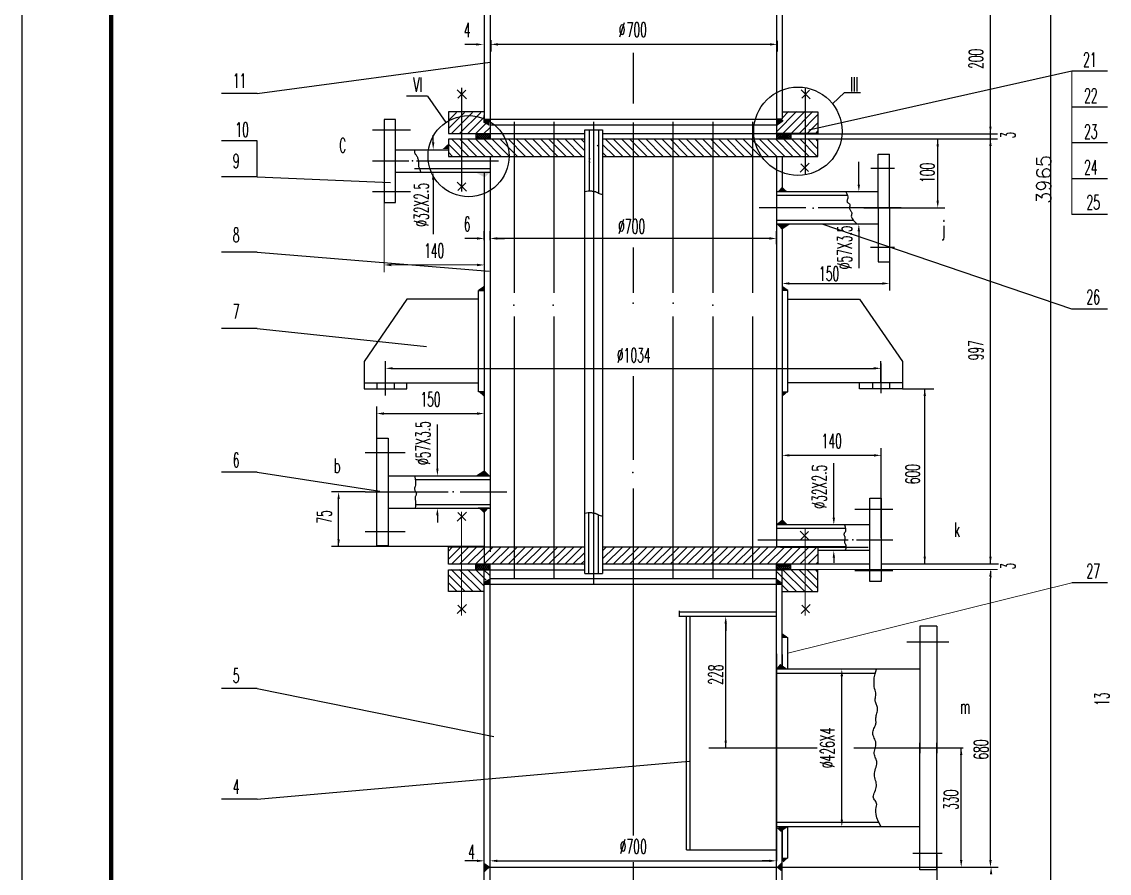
# Model space of a CAD drawing. Header units: millimetres. Extents: x 883 to 5635, y 546 to 4751.
# Drawn here: x 883 to 2401, y 2085 to 3273 of the extents above; entities that cross this region are included whole.
import ezdxf
from ezdxf.enums import TextEntityAlignment as Align

# ---------------------------------------------------------------- set-up
doc = ezdxf.new("R2010")
doc.units = ezdxf.units.MM
for name, color, linetype in [('1轮廓实线层', 1, 'Continuous'), ('2', 1, 'Continuous'), ('6', 2, 'Continuous'), ('CDR_DIM', 7, 'Continuous')]:
    doc.layers.add(name, color=color, linetype=linetype)
doc.styles.get("Standard").update_dxf_attribs({"font": 'txt', "bigfont": 'gbcbig.shx'})

msp = doc.modelspace()

# ---------------------------------------------------------------- linework, layer by layer
for p, q in [((2320, 1770.4), (2320, 4336.4)), ((1537.5, 3247.9), (1537.5, 3231.9)), ((1927.5, 3241.9), (1547.5, 3241.9)), ((1937.5, 3246.7), (1937.5, 3231.9)), ((1211.5, 3173.3), (1537, 3216.9)), ((2399.1, 3204.4), (2349.1, 3204.4)), ((2031.9, 3174.5), (2054, 3174.5)), ((1211.5, 3173.3), (1161.5, 3173.3)), ((1449.2, 3169.8), (1420, 3169.8)), ((2399.1, 3154.4), (2349.1, 3154.4)), ((1516.5, 3117.4), (1536.2, 3117.4)), ((1536.2, 3117.4), (1536.2, 3110.2)), ((1211.5, 3107.2), (1161.5, 3107.2)), ((1536.2, 3110.2), (1516.9, 3110.2)), ((2399.1, 3104.4), (2349.1, 3104.4)), ((1211.5, 3057.2), (1161.5, 3057.2)), ((1211.5, 3057.2), (1397.7, 3049.1)), ((2399.1, 3054.4), (2349.1, 3054.4)), ((1668.9, 3036.5), (1671.5, 3037.1)), ((1671.5, 3037.1), (1673.7, 3037.5)), ((1673.7, 3037.5), (1675.5, 3037.6)), ((1675.5, 3037.6), (1677, 3037.6)), ((1677, 3037.6), (1678.2, 3037.4)), ((1678.2, 3037.4), (1679.2, 3037.2)), ((1679.2, 3037.2), (1679.9, 3036.9)), ((1679.9, 3036.9), (1680.6, 3036.7)), ((1680.6, 3036.7), (1681.2, 3036.5)), ((1681.2, 3036.5), (1681.7, 3036.5)), ((1681.7, 3036.5), (1682.1, 3036.4)), ((1682.1, 3036.4), (1682.5, 3036.4)), ((1682.5, 3036.4), (1683, 3036.4)), ((1683, 3036.4), (1683.4, 3036.4)), ((1683.4, 3036.4), (1683.9, 3036.3)), ((1683.9, 3036.3), (1684.5, 3036.1)), ((1684.5, 3036.1), (1685.1, 3035.8)), ((1685.1, 3035.8), (1685.9, 3035.4)), ((1685.9, 3035.4), (1686.8, 3034.9)), ((1686.8, 3034.9), (1687.8, 3034.4)), ((1687.8, 3034.4), (1689, 3033.9)), ((1689, 3033.9), (1690.4, 3033.3)), ((1690.4, 3033.3), (1692.1, 3032.7)), ((1692.1, 3032.7), (1693.9, 3032.2)), ((2033.6, 3036.1), (2035.1, 3033.3)), ((2035.2, 3023.9), (2035, 3023.1)), ((2035, 3023.1), (2035.2, 3022.4)), ((2035.1, 3033.3), (2036, 3030.9)), ((2035.6, 3024.8), (2035.2, 3023.9)), ((2036, 3025.9), (2035.6, 3024.8)), ((2036, 3030.9), (2036.3, 3029)), ((2036.2, 3027.3), (2036, 3025.9)), ((2036.3, 3029), (2036.2, 3027.3)), ((2035.2, 3022.4), (2035.5, 3021.8)), ((2035.5, 3021.8), (2036, 3021.2)), ((2036, 3021.2), (2036.7, 3020.7)), ((2036.7, 3020.7), (2037.4, 3020.1)), ((2037.4, 3020.1), (2038, 3019.6)), ((2038, 3019.6), (2038.6, 3019.1)), ((2038.6, 3019.1), (2039, 3018.5)), ((2038.8, 3014.9), (2038.7, 3014.1)), ((2038.7, 3014.1), (2038.7, 3013.3)), ((2038.7, 3013.3), (2038.8, 3012.5)), ((2039, 3015.7), (2038.8, 3014.9)), ((2038.8, 3012.5), (2039, 3011.7)), ((2039, 3018.5), (2039.2, 3017.9)), ((2039.2, 3016.4), (2039, 3015.7)), ((2039, 3011.7), (2039.5, 3010.9)), ((2039.2, 3017.9), (2039.3, 3017.2)), ((2039.3, 3017.2), (2039.2, 3016.4)), ((2039.5, 3010.9), (2040, 3010.1)), ((2040, 3010.1), (2040.5, 3009.3)), ((2040.5, 3009.3), (2041, 3008.4)), ((2041, 3008.4), (2041.4, 3007.6)), ((2041.4, 3007.6), (2041.7, 3006.6)), ((2041.3, 3003.4), (2041.2, 3002.1)), ((2041.2, 3002.1), (2041.5, 3000.5)), ((2041.6, 3004.6), (2041.3, 3003.4)), ((2041.5, 3000.5), (2042.2, 2998.7)), ((2041.7, 3005.7), (2041.6, 3004.6)), ((2041.7, 3006.6), (2041.7, 3005.7)), ((2042.2, 2998.7), (2043.7, 2996.6)), ((2043.7, 2996.6), (2046, 2994)), ((2046, 2994), (2049.5, 2991.1)), ((2399.1, 3004.4), (2349.1, 3004.4)), ((1536.6, 2968.8), (1536.6, 2981)), ((1936.6, 2963.1), (1936.6, 2981)), ((1926.6, 2971), (1546.6, 2971)), ((1211.5, 2951.7), (1161.5, 2951.7)), ((1211.5, 2951.7), (1535.5, 2925.3)), ((2399.1, 2872.5), (2349.1, 2872.5)), ((1211.5, 2845.3), (1161.5, 2845.3)), ((1211.5, 2845.3), (1447.8, 2820.2)), ((2112.6, 2761.3), (2156.3, 2761.3)), ((1211.5, 2645), (1161.5, 2645)), ((1211.5, 2645), (1382.8, 2618.2)), ((1431.1, 2639.7), (1432.1, 2635.3)), ((1432.1, 2635.3), (1432.6, 2631.7)), ((1432.7, 2628.9), (1432.5, 2626.7)), ((1432.6, 2631.7), (1432.7, 2628.9)), ((1431.3, 2622.7), (1431.1, 2621.8)), ((1431.1, 2621.8), (1431.1, 2620.9)), ((1431.1, 2620.9), (1431.4, 2620.1)), ((1431.7, 2623.7), (1431.3, 2622.7)), ((1431.4, 2620.1), (1431.7, 2619.2)), ((1432.2, 2625), (1431.7, 2623.7)), ((1431.7, 2619.2), (1432.2, 2618.4)), ((1432.5, 2626.7), (1432.2, 2625)), ((1432.2, 2618.4), (1432.7, 2617.6)), ((1432.7, 2617.6), (1433.1, 2616.8)), ((1433.2, 2612.8), (1432.8, 2612)), ((1433.1, 2616.8), (1433.5, 2616)), ((1433.5, 2613.6), (1433.2, 2612.8)), ((1433.5, 2616), (1433.7, 2615.2)), ((1433.6, 2614.4), (1433.5, 2613.6)), ((1433.7, 2615.2), (1433.6, 2614.4)), ((1431.9, 2609.4), (1431.8, 2608.5)), ((1431.8, 2608.5), (1431.9, 2607.5)), ((1432.4, 2597.6), (1431.8, 2594.7)), ((1432.1, 2610.3), (1431.9, 2609.4)), ((1431.9, 2607.5), (1432.1, 2606.4)), ((1432.4, 2611.1), (1432.1, 2610.3)), ((1432.1, 2606.4), (1432.3, 2605.2)), ((1432.3, 2605.2), (1432.6, 2603.8)), ((1432.8, 2612), (1432.4, 2611.1)), ((1432.7, 2600.1), (1432.4, 2597.6)), ((1432.6, 2603.8), (1432.7, 2602.1)), ((1432.7, 2602.1), (1432.7, 2600.1)), ((1668.9, 2587.5), (1671.5, 2588.1)), ((1671.5, 2588.1), (1673.7, 2588.5)), ((1673.7, 2588.5), (1675.5, 2588.6)), ((1675.5, 2588.6), (1677, 2588.6)), ((1677, 2588.6), (1678.2, 2588.4)), ((1678.2, 2588.4), (1679.2, 2588.2)), ((1679.2, 2588.2), (1679.9, 2587.9)), ((1679.9, 2587.9), (1680.6, 2587.7)), ((1680.6, 2587.7), (1681.2, 2587.6)), ((1681.2, 2587.6), (1681.7, 2587.5)), ((1681.7, 2587.5), (1682.1, 2587.5)), ((1682.1, 2587.5), (1682.5, 2587.5)), ((1682.5, 2587.5), (1683, 2587.4)), ((1683, 2587.4), (1683.4, 2587.4)), ((1683.4, 2587.4), (1683.9, 2587.3)), ((1683.9, 2587.3), (1684.5, 2587.1)), ((1684.5, 2587.1), (1685.1, 2586.8)), ((1685.1, 2586.8), (1685.9, 2586.4)), ((1685.9, 2586.4), (1686.8, 2586)), ((1686.8, 2586), (1687.8, 2585.5)), ((1687.8, 2585.5), (1689, 2584.9)), ((1689, 2584.9), (1690.4, 2584.3)), ((1690.4, 2584.3), (1692.1, 2583.8)), ((1692.1, 2583.8), (1693.9, 2583.2)), ((2399.1, 2490.2), (2349.1, 2490.2)), ((2074.5, 2363.3), (2076.4, 2370)), ((2072.9, 2352.9), (2073.3, 2357.6)), ((2073.3, 2357.6), (2074.5, 2363.3)), ((1211.5, 2343), (1161.5, 2343)), ((2072.9, 2349), (2072.9, 2352.9)), ((2073.2, 2345.8), (2072.9, 2349)), ((2073.8, 2343.1), (2073.2, 2345.8)), ((2074.4, 2340.7), (2073.8, 2343.1)), ((2074.9, 2338.7), (2074.4, 2340.7)), ((2074.6, 2326.8), (2074.7, 2328.3)), ((2074.7, 2325.4), (2074.6, 2326.8)), ((2074.7, 2328.3), (2074.8, 2329.8)), ((2074.9, 2324.1), (2074.7, 2325.4)), ((2074.8, 2329.8), (2075, 2331.4)), ((2075.2, 2336.7), (2074.9, 2338.7)), ((2075.3, 2322.8), (2074.9, 2324.1)), ((2075, 2331.4), (2075.2, 2333.1)), ((2075.2, 2334.9), (2075.2, 2336.7)), ((2075.2, 2333.1), (2075.2, 2334.9)), ((2075.8, 2321.6), (2075.3, 2322.8)), ((2076.3, 2320.3), (2075.8, 2321.6)), ((2076.9, 2319), (2076.3, 2320.3)), ((2077.3, 2317.7), (2076.9, 2319)), ((2076.9, 2308.3), (2077.3, 2310)), ((2077.7, 2316.3), (2077.3, 2317.7)), ((2077.3, 2310), (2077.7, 2311.6)), ((2077.9, 2314.8), (2077.7, 2316.3)), ((2077.7, 2311.6), (2077.9, 2313.3)), ((2077.9, 2313.3), (2077.9, 2314.8)), ((2075.3, 2292.9), (2075.6, 2294.1)), ((2075.4, 2300.8), (2075.5, 2302.1)), ((2075.4, 2299.6), (2075.4, 2300.8)), ((2075.5, 2298.5), (2075.4, 2299.6)), ((2075.5, 2302.1), (2075.7, 2303.5)), ((2075.6, 2297.4), (2075.5, 2298.5)), ((2075.7, 2296.4), (2075.6, 2297.4)), ((2075.6, 2294.1), (2075.7, 2295.3)), ((2075.7, 2303.5), (2076.1, 2305)), ((2075.7, 2295.3), (2075.7, 2296.4)), ((2076.1, 2305), (2076.5, 2306.6)), ((2076.5, 2306.6), (2076.9, 2308.3)), ((2071.1, 2280.4), (2071.2, 2282.1)), ((2071.3, 2278.7), (2071.1, 2280.4)), ((2071.2, 2282.1), (2071.5, 2283.7)), ((2071.8, 2277.1), (2071.3, 2278.7)), ((2071.5, 2283.7), (2072.1, 2285.4)), ((2072.1, 2285.4), (2072.7, 2287)), ((2072.7, 2287), (2073.5, 2288.6)), ((2073.5, 2288.6), (2074.2, 2290.1)), ((2074.2, 2290.1), (2074.8, 2291.6)), ((2074.8, 2291.6), (2075.3, 2292.9)), ((2072.5, 2275.4), (2071.8, 2277.1)), ((2073.2, 2273.8), (2072.5, 2275.4)), ((2074, 2272.1), (2073.2, 2273.8)), ((2074.7, 2270.4), (2074, 2272.1)), ((2075.2, 2268.7), (2074.7, 2270.4)), ((2075.6, 2266.9), (2075.2, 2268.7)), ((2075.3, 2263.1), (2075.6, 2265)), ((2075.6, 2265), (2075.6, 2266.9)), ((2073.2, 2252), (2073.3, 2253.7)), ((2073.5, 2250.4), (2073.2, 2252)), ((2073.3, 2253.7), (2073.6, 2255.5)), ((2073.9, 2248.8), (2073.5, 2250.4)), ((2073.6, 2255.5), (2074, 2257.4)), ((2074.5, 2247.3), (2073.9, 2248.8)), ((2074, 2257.4), (2074.5, 2259.3)), ((2074.5, 2259.3), (2075, 2261.2)), ((2075, 2261.2), (2075.3, 2263.1)), ((2075.1, 2245.8), (2074.5, 2247.3)), ((2075.8, 2244.2), (2075.1, 2245.8)), ((2075.1, 2231.1), (2075.8, 2233.2)), ((2076.3, 2242.6), (2075.8, 2244.2)), ((2075.8, 2233.2), (2076.3, 2235.3)), ((2076.7, 2241), (2076.3, 2242.6)), ((2076.3, 2235.3), (2076.7, 2237.3)), ((2076.8, 2239.2), (2076.7, 2241)), ((2076.7, 2237.3), (2076.8, 2239.2)), ((2073.5, 2222.5), (2073.6, 2224.6)), ((2073.6, 2220.4), (2073.5, 2222.5)), ((2073.6, 2224.6), (2074, 2226.7)), ((2074, 2218.5), (2073.6, 2220.4)), ((2074, 2226.7), (2074.5, 2228.9)), ((2074.5, 2216.5), (2074, 2218.5)), ((2074.5, 2228.9), (2075.1, 2231.1)), ((2075.1, 2214.6), (2074.5, 2216.5)), ((2074.8, 2200.8), (2075.5, 2202.8)), ((2075.7, 2212.7), (2075.1, 2214.6)), ((2075.5, 2202.8), (2076.1, 2204.9)), ((2076.1, 2210.8), (2075.7, 2212.7)), ((2076.4, 2208.9), (2076.1, 2210.8)), ((2076.1, 2204.9), (2076.4, 2206.9)), ((2076.4, 2206.9), (2076.4, 2208.9)), ((1211.5, 2188.3), (1161.5, 2188.3)), ((2071.9, 2191.6), (2072.1, 2193.2)), ((2072.2, 2190.1), (2071.9, 2191.6)), ((2072.1, 2193.2), (2072.5, 2194.9)), ((2072.8, 2188.8), (2072.2, 2190.1)), ((2072.5, 2194.9), (2073.2, 2196.8)), ((2073.6, 2187.6), (2072.8, 2188.8)), ((2073.2, 2196.8), (2073.9, 2198.8)), ((2074.4, 2186.4), (2073.6, 2187.6)), ((2073.9, 2198.8), (2074.8, 2200.8)), ((2075.3, 2185.2), (2074.4, 2186.4)), ((2076, 2183.9), (2075.3, 2185.2)), ((2075.3, 2171), (2075.4, 2174.2)), ((2075.4, 2174.2), (2075.8, 2176.9)), ((2075.8, 2176.9), (2076.3, 2179.1)), ((2076.5, 2182.5), (2076, 2183.9)), ((2076.3, 2179.1), (2076.6, 2180.9)), ((2076.6, 2180.9), (2076.5, 2182.5)), ((2075.7, 2167.1), (2075.3, 2171)), ((2076.9, 2162.4), (2075.7, 2167.1)), ((2079.2, 2156.7), (2076.9, 2162.4)), ((2082.8, 2150), (2079.2, 2156.7))]:
    msp.add_line(p, q)
at = {"color": 0, "linetype": 'ByBlock'}
for p, q in [((2235.3, 3311.7), (2235.3, 3125.2)), ((1508.6, 3241.9), (1501.2, 3241.9)), ((1518.6, 3241.9), (1508.6, 3241.9)), ((1528.6, 3132.8), (1528.6, 3142.8)), ((1536.6, 3138.8), (1536.6, 3122.8)), ((1457.2, 3105.2), (1457.2, 3115.2)), ((1944.6, 3117.2), (2245.5, 3117.2)), ((2235.5, 2516.8), (2235.5, 3121.6)), ((1944.6, 3110.1), (2171.9, 3110.1)), ((2057.2, 3110.1), (2245.5, 3110.1)), ((2161.9, 3023.6), (2161.9, 3110.1)), ((2051.7, 3046.1), (2051.7, 3077.8)), ((1457.2, 3053.2), (1457.2, 3043.2)), ((1457.2, 3043.2), (1457.2, 2977.1)), ((2016, 3036.1), (2004.1, 3036.1)), ((2058.6, 3013.6), (2171.9, 3013.6)), ((2094.6, 3004), (2094.6, 2898.2)), ((1528.6, 2968.8), (1528.6, 2981)), ((1536.6, 2968.8), (1536.6, 2981)), ((2054.6, 2991.1), (2041.7, 2991.1)), ((2051.7, 2981.1), (2051.7, 2971.1)), ((1508.6, 2971), (1501.2, 2971)), ((1518.6, 2971), (1508.6, 2971)), ((1546.6, 2971), (1556.6, 2971)), ((1944.6, 2975.1), (1944.6, 2918.2)), ((2051.7, 2971.1), (2051.7, 2929.7)), ((1954.6, 2908.2), (2084.6, 2908.2)), ((1390.6, 2788.2), (1390.6, 2799.7)), ((2082.6, 2789.8), (2082.6, 2799.7)), ((1400.6, 2789.7), (2072.6, 2789.7)), ((2143.8, 2516.8), (2143.8, 2761.3)), ((1463.1, 2659.7), (1463.1, 2711.2)), ((1463.1, 2649.7), (1463.1, 2659.7)), ((2016.7, 2591.4), (2016.7, 2657.5)), ((1458.2, 2639.7), (1473.1, 2639.7)), ((1362.2, 2617.2), (1315.1, 2617.2)), ((1325.1, 2541.2), (1325.1, 2607.2)), ((1456, 2594.7), (1473.1, 2594.7)), ((1463.1, 2584.7), (1463.1, 2574.7)), ((2016.7, 2581.4), (2016.7, 2591.4)), ((2019.9, 2571.4), (2006.7, 2571.4)), ((1528.6, 2541.2), (1315.1, 2541.2)), ((1942.3, 2540.3), (2064.8, 2540.3)), ((2016.7, 2525.8), (2016.7, 2518.1)), ((1945, 2516.8), (2067.5, 2516.8)), ((2083.5, 2516.8), (2246.8, 2516.8)), ((2235.5, 2506.8), (2235.5, 2496.8)), ((2235.5, 2101.8), (2235.5, 2496.8)), ((1865.8, 2433.6), (1865.8, 2423.6)), ((1865.8, 2260), (1865.8, 2433.6)), ((1936.6, 2391.5), (1936.6, 2101.7)), ((1936.6, 2391.5), (1936.6, 2101.7)), ((1944.6, 2390.4), (1944.6, 2370)), ((2038.1, 2370), (2017.9, 2370)), ((2038.1, 2370), (2017.9, 2370)), ((2027.9, 2160), (2027.9, 2360)), ((2194.7, 2103.4), (2194.7, 2260)), ((1944.6, 2150), (1944.6, 2101.7)), ((2034.2, 2150), (2017.9, 2150)), ((2034.2, 2150), (2017.9, 2150)), ((1536.6, 2102.4), (1536.6, 2112.4)), ((2161, 2028.4), (2161, 2111.4)), ((1508.6, 2102.4), (1501.2, 2102.4)), ((1518.6, 2102.4), (1508.6, 2102.4)), ((1546.6, 2102.4), (1926.6, 2102.4)), ((1926.6, 2102.4), (1916.6, 2102.4)), ((1866.5, 2093.4), (2246.4, 2093.4)), ((1866.5, 2093.4), (2246.4, 2093.4))]:
    msp.add_line(p, q, dxfattribs=at)
at = {"color": 0, "lineweight": 0}
for p, q in [((1478.6, 3124.4), (1501, 3146.8)), ((1478.6, 3135.7), (1489.7, 3146.8)), ((1482.3, 3116.8), (1512.3, 3146.8)), ((1493.6, 3116.8), (1523.6, 3146.8)), ((1936.6, 3119.7), (1964.8, 3148)), ((1944.6, 3139), (1953.5, 3148)), ((1946.2, 3118), (1976.2, 3148)), ((1957.5, 3118), (1987.5, 3148)), ((1504.9, 3116.8), (1528.6, 3140.5)), ((1516.2, 3116.8), (1531.1, 3131.7)), ((1531.9, 3132.4), (1536.2, 3136.8)), ((1936.6, 3131), (1943.5, 3138)), ((1968.8, 3118), (1994.6, 3143.8)), ((1980.1, 3118), (1994.6, 3132.5)), ((1516.6, 3112.1), (1521.7, 3117.3)), ((1516.6, 3115), (1518.9, 3117.3)), ((1521.6, 3110), (1516.6, 3115.1)), ((1524.4, 3110), (1517.2, 3117.3)), ((1517.3, 3110), (1524.5, 3117.3)), ((1527.3, 3110), (1520, 3117.3)), ((1520.1, 3110), (1527.4, 3117.3)), ((1530.1, 3110), (1522.8, 3117.3)), ((1522.9, 3110), (1530.2, 3117.3)), ((1532.9, 3110), (1525.7, 3117.3)), ((1525.8, 3110), (1533, 3117.3)), ((1527.6, 3116.8), (1536.6, 3125.8)), ((1535.8, 3110), (1528.5, 3117.3)), ((1528.6, 3110), (1535.8, 3117.3)), ((1536.2, 3112.4), (1531.3, 3117.3)), ((1531.4, 3110), (1536.2, 3114.8)), ((1536.2, 3115.2), (1534.2, 3117.3)), ((1936.9, 3112.7), (1941.8, 3117.5)), ((1936.9, 3115.5), (1939, 3117.5)), ((1941.7, 3110.3), (1936.9, 3115.1)), ((1944.6, 3110.3), (1937.3, 3117.5)), ((1937.4, 3110.3), (1944.6, 3117.5)), ((1947.4, 3110.3), (1940.1, 3117.5)), ((1940.2, 3110.3), (1947.5, 3117.5)), ((1950.2, 3110.3), (1943, 3117.5)), ((1943.1, 3110.3), (1950.3, 3117.5)), ((1953, 3110.3), (1945.8, 3117.5)), ((1945.9, 3110.3), (1953.1, 3117.5)), ((1955.9, 3110.3), (1948.6, 3117.5)), ((1948.7, 3110.3), (1956, 3117.5)), ((1956.6, 3112.4), (1951.5, 3117.5)), ((1951.5, 3110.3), (1956.6, 3115.3)), ((1956.6, 3115.2), (1954.3, 3117.5)), ((1991.4, 3118), (1994.6, 3121.1)), ((1518.8, 3110), (1516.6, 3112.2)), ((1534.2, 3110), (1536.2, 3112)), ((1938.9, 3110.3), (1936.9, 3112.2)), ((1954.4, 3110.3), (1956.6, 3112.5)), ((1495.3, 2540.2), (1478.6, 2523.5)), ((1483.9, 2540.2), (1478.6, 2534.8)), ((1506.6, 2540.2), (1482.6, 2516.2)), ((1517.9, 2540.2), (1493.9, 2516.2)), ((1529.2, 2540.2), (1505.2, 2516.2)), ((1540.5, 2540.2), (1516.5, 2516.2)), ((1551.8, 2540.2), (1527.8, 2516.2)), ((1563.1, 2540.2), (1539.1, 2516.2)), ((1574.4, 2540.2), (1550.4, 2516.2)), ((1585.8, 2540.2), (1561.8, 2516.2)), ((1597.1, 2540.2), (1573.1, 2516.2)), ((1608.4, 2540.2), (1584.4, 2516.2)), ((1619.7, 2540.2), (1595.7, 2516.2)), ((1631, 2540.2), (1607, 2516.2)), ((1642.3, 2540.2), (1618.3, 2516.2)), ((1653.6, 2540.2), (1629.6, 2516.2)), ((1665, 2540.2), (1641, 2516.2)), ((1710.2, 2540.2), (1693.9, 2523.9)), ((1698.9, 2540.2), (1693.9, 2535.2)), ((1721.5, 2540.2), (1697.5, 2516.2)), ((1732.8, 2540.2), (1708.8, 2516.2)), ((1744.2, 2540.2), (1720.2, 2516.2)), ((1755.5, 2540.2), (1731.5, 2516.2)), ((1766.8, 2540.2), (1742.8, 2516.2)), ((1778.1, 2540.2), (1754.1, 2516.2)), ((1789.4, 2540.2), (1765.4, 2516.2)), ((1800.7, 2540.2), (1776.7, 2516.2)), ((1812, 2540.2), (1788, 2516.2)), ((1823.3, 2540.2), (1799.3, 2516.2)), ((1834.7, 2540.2), (1810.7, 2516.2)), ((1846, 2540.2), (1822, 2516.2)), ((1857.3, 2540.2), (1833.3, 2516.2)), ((1868.6, 2540.2), (1844.6, 2516.2)), ((1879.9, 2540.2), (1855.9, 2516.2)), ((1891.2, 2540.2), (1867.2, 2516.2)), ((1902.5, 2540.2), (1878.5, 2516.2)), ((1913.9, 2540.2), (1889.9, 2516.2)), ((1925.2, 2540.2), (1901.2, 2516.2)), ((1936.5, 2540.2), (1912.5, 2516.2)), ((1947.8, 2540.2), (1923.8, 2516.2)), ((1959.1, 2540.2), (1935.1, 2516.2)), ((1970.4, 2540.2), (1946.4, 2516.2)), ((1981.7, 2540.2), (1957.7, 2516.2)), ((1993.1, 2540.2), (1969.1, 2516.2)), ((1668.9, 2532.9), (1652.3, 2516.2)), ((1668.9, 2521.5), (1663.6, 2516.2)), ((1994.6, 2530.4), (1980.4, 2516.2)), ((1482.3, 2509.2), (1512.3, 2479.2)), ((1493.6, 2509.2), (1523.6, 2479.2)), ((1504.9, 2509.2), (1528.6, 2485.6)), ((1516.2, 2509.2), (1531.1, 2494.3)), ((1521.6, 2516), (1516.6, 2511)), ((1518.8, 2516), (1516.6, 2513.8)), ((1516.6, 2513.9), (1521.7, 2508.8)), ((1516.6, 2511.1), (1518.9, 2508.8)), ((1524.4, 2516), (1517.2, 2508.8)), ((1517.3, 2516), (1524.5, 2508.8)), ((1527.3, 2516), (1520, 2508.8)), ((1520.1, 2516), (1527.4, 2508.8)), ((1530.1, 2516), (1522.8, 2508.8)), ((1522.9, 2516), (1530.2, 2508.8)), ((1532.9, 2516), (1525.7, 2508.8)), ((1525.8, 2516), (1533, 2508.8)), ((1527.6, 2509.2), (1536.6, 2500.2)), ((1535.8, 2516), (1528.5, 2508.8)), ((1528.6, 2516), (1535.8, 2508.8)), ((1536.2, 2513.7), (1531.3, 2508.8)), ((1531.4, 2516), (1536.2, 2511.2)), ((1534.2, 2516), (1536.2, 2514.1)), ((1536.2, 2510.8), (1534.2, 2508.8)), ((1936.6, 2506.3), (1964.8, 2478.1)), ((1941.7, 2515.8), (1936.9, 2511)), ((1938.9, 2515.8), (1936.9, 2513.8)), ((1936.9, 2513.4), (1941.8, 2508.5)), ((1936.9, 2510.6), (1939, 2508.5)), ((1944.6, 2515.8), (1937.3, 2508.5)), ((1937.4, 2515.8), (1944.6, 2508.5)), ((1947.4, 2515.8), (1940.1, 2508.5)), ((1940.2, 2515.8), (1947.5, 2508.5)), ((1950.2, 2515.8), (1943, 2508.5)), ((1943.1, 2515.8), (1950.3, 2508.5)), ((1953, 2515.8), (1945.8, 2508.5)), ((1945.9, 2515.8), (1953.1, 2508.5)), ((1946.2, 2508.1), (1976.2, 2478.1)), ((1955.9, 2515.8), (1948.6, 2508.5)), ((1948.7, 2515.8), (1956, 2508.5)), ((1951.5, 2515.8), (1956.6, 2510.7)), ((1956.6, 2513.6), (1951.5, 2508.5)), ((1956.6, 2510.8), (1954.3, 2508.5)), ((1954.4, 2515.8), (1956.6, 2513.6)), ((1957.5, 2508.1), (1987.5, 2478.1)), ((1968.8, 2508.1), (1994.6, 2482.3)), ((1980.1, 2508.1), (1994.6, 2493.6)), ((1991.4, 2508.1), (1994.6, 2504.9)), ((1994.6, 2519.1), (1991.7, 2516.2)), ((1478.6, 2501.6), (1501, 2479.2)), ((1531.9, 2493.6), (1536.2, 2489.2)), ((1936.6, 2495), (1943.5, 2488.1)), ((1478.6, 2490.3), (1489.7, 2479.2)), ((1944.6, 2487), (1953.5, 2478.1))]:
    msp.add_line(p, q, dxfattribs=at)
at = {"color": 0}
for p, q in [((1495.3, 3085.9), (1478.6, 3102.5)), ((1506.6, 3085.9), (1482.6, 3109.9)), ((1517.9, 3085.9), (1493.9, 3109.9)), ((1529.2, 3085.9), (1505.2, 3109.9)), ((1540.5, 3085.9), (1516.5, 3109.9)), ((1551.8, 3085.9), (1527.8, 3109.9)), ((1563.1, 3085.9), (1539.1, 3109.9)), ((1574.4, 3085.9), (1550.4, 3109.9)), ((1585.8, 3085.9), (1561.8, 3109.9)), ((1597.1, 3085.9), (1573.1, 3109.9)), ((1608.4, 3085.9), (1584.4, 3109.9)), ((1619.7, 3085.9), (1595.7, 3109.9)), ((1631, 3085.9), (1607, 3109.9)), ((1642.3, 3085.9), (1618.3, 3109.9)), ((1653.6, 3085.9), (1629.6, 3109.9)), ((1665, 3085.9), (1641, 3109.9)), ((1668.9, 3093.2), (1652.3, 3109.9)), ((1668.9, 3104.5), (1663.6, 3109.9)), ((1687.6, 3099.8), (1686.2, 3101.2)), ((1710.2, 3085.9), (1693.9, 3102.1)), ((1721.5, 3085.9), (1697.5, 3109.9)), ((1732.8, 3085.9), (1708.8, 3109.9)), ((1744.2, 3085.9), (1720.2, 3109.9)), ((1755.5, 3085.9), (1731.5, 3109.9)), ((1766.8, 3085.9), (1742.8, 3109.9)), ((1778.1, 3085.9), (1754.1, 3109.9)), ((1789.4, 3085.9), (1765.4, 3109.9)), ((1800.7, 3085.9), (1776.7, 3109.9)), ((1812, 3085.9), (1788, 3109.9)), ((1823.3, 3085.9), (1799.3, 3109.9)), ((1834.7, 3085.9), (1810.7, 3109.9)), ((1846, 3085.9), (1822, 3109.9)), ((1857.3, 3085.9), (1833.3, 3109.9)), ((1868.6, 3085.9), (1844.6, 3109.9)), ((1879.9, 3085.9), (1855.9, 3109.9)), ((1891.2, 3085.9), (1867.2, 3109.9)), ((1902.5, 3085.9), (1878.5, 3109.9)), ((1913.9, 3085.9), (1889.9, 3109.9)), ((1925.2, 3085.9), (1901.2, 3109.9)), ((1936.5, 3085.9), (1912.5, 3109.9)), ((1947.8, 3085.9), (1923.8, 3109.9)), ((1959.1, 3085.9), (1935.1, 3109.9)), ((1970.4, 3085.9), (1946.4, 3109.9)), ((1981.7, 3085.9), (1957.7, 3109.9)), ((1993.1, 3085.9), (1969.1, 3109.9)), ((1994.6, 3095.6), (1980.4, 3109.9)), ((1994.6, 3107), (1991.7, 3109.9)), ((1483.9, 3085.9), (1478.6, 3091.2)), ((1698.9, 3085.9), (1693.9, 3090.8)), ((1676.3, 3081.1), (1674.6, 3082.8)), ((1676.3, 3077.2), (1674.6, 3078.9))]:
    msp.add_line(p, q, dxfattribs=at)
at = {"lineweight": 0}
for p, q in [((1388.6, 3062), (1388.6, 2924)), ((1528.6, 3000), (1528.6, 2924)), ((1398.6, 2934), (1518.6, 2934)), ((1528.6, 2686.7), (1528.6, 2736.6)), ((1944.6, 2637), (1944.6, 2678.3)), ((1516.5, 2508.6), (1536.2, 2508.6)), ((1536.2, 2515.9), (1516.9, 2515.9)), ((1536.2, 2508.6), (1536.2, 2515.9)), ((1993.5, 2508.8), (2245.5, 2508.8)), ((2235.5, 2441.9), (2235.5, 2506.8)), ((2349.1, 2490.2), (1952.6, 2392)), ((2235.5, 2407.8), (2235.5, 2471.3))]:
    msp.add_line(p, q, dxfattribs=at)
at = {"lineweight": -3}
for p, q in [((2349.1, 2872.5), (2000.5, 2991.1)), ((1378.3, 2655.7), (1378.3, 2736.6)), ((1388.3, 2726.6), (1518.6, 2726.6)), ((2083.1, 2552.7), (2083.1, 2678.3)), ((2073.1, 2668.3), (1954.6, 2668.3))]:
    msp.add_line(p, q, dxfattribs=at)
at = {"color": 0, "linetype": 'ByBlock', "lineweight": 0}
for p, q in [((1528.6, 2493.2), (1528.6, 2483.3)), ((1536.6, 2487.3), (1536.6, 2503.3))]:
    msp.add_line(p, q, dxfattribs=at)
for p in [(1428.4, 3079.2), (1987.8, 3013.2), (1570, 2877.7), (1624.9, 2877.7), (1736.3, 2880.9), (1792.6, 2880.9), (1847.6, 2877.7), (1987.8, 2653.8), (1485.1, 2617.6), (2043.2, 2550.2)]:
    msp.add_point(p)
at = {"color": 0, "linetype": 'ByBlock'}
for points in [[(1517.3, 3243.4), (1517.3, 3240.1), (1527.3, 3241.7)], [(2233.8, 3127.2), (2237.2, 3127.2), (2235.5, 3117.2)], [(1455.5, 3105.2), (1458.9, 3105.2), (1457.2, 3095.2)], [(2160.2, 3099.6), (2163.5, 3099.6), (2161.9, 3109.6)], [(2233.8, 3100.1), (2237.2, 3100.1), (2235.5, 3110.1)], [(1455.5, 3053.2), (1458.9, 3053.2), (1457.2, 3063.2)], [(2050, 3046.1), (2053.3, 3046.1), (2051.7, 3036.1)], [(2160.2, 3023.6), (2163.5, 3023.6), (2161.9, 3013.6)], [(2050, 2981.1), (2053.3, 2981.1), (2051.7, 2991.1)], [(1518.6, 2972.7), (1518.6, 2969.3), (1528.6, 2971)], [(1546.6, 2972.7), (1546.6, 2969.3), (1536.6, 2971)], [(1954.6, 2909.8), (1954.6, 2906.5), (1944.6, 2908.2)], [(2084.6, 2909.8), (2084.6, 2906.5), (2094.6, 2908.2)], [(1400.6, 2791.4), (1400.6, 2788.1), (1390.6, 2789.7)], [(2072.6, 2791.4), (2072.6, 2788.1), (2082.6, 2789.7)], [(2142.1, 2751.2), (2145.4, 2751.2), (2143.8, 2761.2)], [(1461.4, 2649.7), (1464.7, 2649.7), (1463.1, 2639.7)], [(1323.4, 2607.2), (1326.8, 2607.2), (1325.1, 2617.2)], [(1461.4, 2584.7), (1464.7, 2584.7), (1463.1, 2594.7)], [(2015.1, 2581.4), (2018.4, 2581.4), (2016.7, 2571.4)], [(1323.4, 2551.2), (1326.8, 2551.2), (1325.1, 2541.2)], [(2015.1, 2525.3), (2018.4, 2525.3), (2016.7, 2535.3)], [(2142.1, 2526.8), (2145.4, 2526.8), (2143.8, 2516.8)], [(2233.8, 2526.8), (2237.2, 2526.8), (2235.5, 2516.8)], [(1864.1, 2433.6), (1867.4, 2433.6), (1865.8, 2443.6)], [(1864.1, 2433.6), (1867.4, 2433.6), (1865.8, 2443.6)], [(2026.3, 2360), (2029.6, 2360), (2027.9, 2370)], [(2026.3, 2360), (2029.6, 2360), (2027.9, 2370)], [(1864.1, 2270), (1867.4, 2270), (1865.8, 2260)], [(1864.1, 2270), (1867.4, 2270), (1865.8, 2260)], [(2193, 2250), (2196.3, 2250), (2194.7, 2260)], [(2026.3, 2160), (2029.6, 2160), (2027.9, 2150)], [(2026.3, 2160), (2029.6, 2160), (2027.9, 2150)], [(1518.6, 2104), (1518.6, 2100.7), (1528.6, 2102.4)], [(1546.6, 2104), (1546.6, 2100.7), (1536.6, 2102.4)], [(1926.6, 2104), (1926.6, 2100.7), (1936.6, 2102.4)], [(1926.6, 2104), (1926.6, 2100.7), (1936.6, 2102.4)], [(2193, 2103.4), (2196.3, 2103.4), (2194.7, 2093.4)], [(2233.8, 2103.4), (2237.2, 2103.4), (2235.5, 2093.4)], [(2234.7, 2083.4), (2238.1, 2083.4), (2236.4, 2093.4)]]:
    msp.add_solid(points, dxfattribs=at)
for points in [[(1547.5, 3243.5), (1547.5, 3240.2), (1537.5, 3241.9)], [(1927.5, 3243.5), (1927.5, 3240.2), (1937.5, 3241.9)], [(1527, 3136.2), (1536, 3136), (1535.4, 3128.3)], [(1527, 3136.1), (1527, 3132.8), (1535.6, 3128.1)], [(1946.1, 3136.3), (1946.1, 3134.3), (1937.1, 3127.9)], [(1937.2, 3128.1), (1937.4, 3136.5), (1937.4, 3136.5), (1945.8, 3136.6)], [(1937.5, 3128.3), (1937.7, 3136.3), (1946.2, 3136.4)], [(1470.2, 3095.7), (1477.8, 3095.7), (1478.5, 3103.3)], [(1535.8, 3063), (1529.1, 3056.2), (1516.8, 3063)], [(1937.4, 3035.2), (1944.4, 3043.2), (1953.2, 3035.2)], [(1937.4, 2990.3), (1944.4, 2983.2), (1955, 2990.3)], [(1546.6, 2972.7), (1546.6, 2969.3), (1536.6, 2971)], [(1926.6, 2972.7), (1926.6, 2969.3), (1936.6, 2971)], [(1519.8, 2899.1), (1528.7, 2899.1), (1528.7, 2905.3)], [(1953.3, 2899.1), (1944.5, 2899.1), (1944.5, 2905.3)], [(1952.6, 2757), (1945.2, 2757), (1945.7, 2750.8)], [(1535.5, 2640.6), (1528.5, 2647.6), (1517.8, 2640.6)], [(1535.5, 2595.6), (1528.5, 2587.6), (1519.6, 2595.6)], [(1936, 2571.6), (1944.9, 2579.2), (1952.9, 2571.3)], [(1936, 2370), (1941.9, 2377.3), (1951.4, 2370.6)], [(1936, 2370), (1941.9, 2377.3), (1951.4, 2370.6)], [(1936.9, 2148.8), (1942.5, 2142.7), (1952.4, 2149.4)], [(1936.9, 2148.8), (1942.5, 2142.7), (1952.4, 2149.4)], [(1536.8, 2093.8), (1529.1, 2086.7), (1528.9, 2099.4)], [(1936.5, 2093.3), (1944.3, 2087.2), (1944.4, 2100.9)]]:
    msp.add_solid(points)
at = {"lineweight": 0}
for points in [[(1398.6, 2935.7), (1398.6, 2932.3), (1388.6, 2934)], [(1518.6, 2935.7), (1518.6, 2932.3), (1528.6, 2934)], [(2233.8, 2498.8), (2237.2, 2498.8), (2235.5, 2508.8)], [(1527.6, 2488.3), (1527.6, 2491.6), (1536.2, 2496.3)], [(1527.6, 2488.2), (1536.6, 2488.4), (1536, 2496.1)], [(1944.9, 2488.4), (1944.9, 2490.4), (1936, 2496.7)], [(1936.1, 2496.5), (1936.3, 2488.2), (1936.3, 2488.2), (1944.7, 2488.1)], [(1936.4, 2496.3), (1936.6, 2488.4), (1945, 2488.3)], [(1953.5, 2414), (1944.6, 2414), (1944.6, 2420.2)], [(1952.6, 2106), (1945.2, 2106), (1945.7, 2099.9)]]:
    msp.add_solid(points, dxfattribs=at)
at = {"lineweight": -3}
for points in [[(1520.5, 2757), (1528, 2757), (1527.5, 2750.8)], [(1388.3, 2728.3), (1388.3, 2724.9), (1378.3, 2726.6)], [(1518.6, 2728.3), (1518.6, 2724.9), (1528.6, 2726.6)], [(1954.6, 2669.9), (1954.6, 2666.6), (1944.6, 2668.3)], [(2073.1, 2669.9), (2073.1, 2666.6), (2083.1, 2668.3)]]:
    msp.add_solid(points, dxfattribs=at)
at = {"layer": '1轮廓实线层'}
for p, q in [((1528.6, 3393.2), (1528.6, 3240.3)), ((1536.6, 3327.7), (1536.6, 3109.4)), ((1944.6, 3339.7), (1944.6, 3240.3)), ((1936.6, 3321.7), (1936.6, 3113.6)), ((1528.6, 3240.3), (1528.6, 3137.6)), ((1944.6, 3240.3), (1944.6, 3137.6)), ((1497.2, 3172.3), (1490.9, 3178.5)), ((1490.9, 3178.5), (1503.5, 3165.9)), ((1497.2, 3172.3), (1490.9, 3178.5)), ((1490.9, 3178.5), (1503.5, 3165.9)), ((1491.6, 3166.7), (1502.7, 3177.8)), ((1491.6, 3166.7), (1502.7, 3177.8)), ((1977.4, 3172.3), (1971.2, 3178.5)), ((1971.2, 3178.5), (1983.8, 3165.9)), ((1971.9, 3166.7), (1982.9, 3177.8)), ((1528.6, 3147.6), (1478.6, 3147.6)), ((1478.6, 3147.6), (1478.6, 3117.6)), ((1528.6, 3147.6), (1528.6, 3137.6)), ((1944.6, 3147.6), (1944.6, 3137.6)), ((1944.6, 3147.6), (1994.6, 3147.6)), ((1994.6, 3147.6), (1994.6, 3117.6)), ((1404.6, 3137), (1388.6, 3137)), ((1388.6, 3137), (1388.6, 3079)), ((1404.6, 3079), (1404.6, 3137)), ((1528.6, 3137.6), (1944.6, 3137.6)), ((1528.6, 3137.6), (1536.6, 3137.6)), ((1536.6, 3137.6), (1536.6, 3118.1)), ((1536.6, 3129.6), (1936.6, 3129.6)), ((1944.6, 3137.6), (1936.6, 3137.6)), ((1936.6, 3137.6), (1936.6, 3118.1)), ((1478.6, 3117.6), (1537.4, 3117.6)), ((1516.6, 3117.6), (1516.6, 3109.7)), ((1528.6, 3117.6), (1668.9, 3117.6)), ((1536.6, 3117.6), (1536.6, 3109.7)), ((1668.9, 2503.5), (1668.9, 3122.6)), ((1668.9, 3122.6), (1693.9, 3122.6)), ((1674.9, 3122.6), (1674.9, 3037.6)), ((1687.9, 3122.6), (1687.9, 3034.4)), ((1693.9, 3122.6), (1693.9, 2503.5)), ((1693.9, 3117.6), (1944.6, 3117.6)), ((1994.6, 3117.6), (1935.8, 3117.6)), ((1936.6, 3117.6), (1936.6, 3109.7)), ((1956.6, 3117.6), (1956.6, 3109.7)), ((1668.9, 3109.6), (1478.6, 3109.6)), ((1478.6, 3109.6), (1478.6, 3085.6)), ((1736.6, 3109.6), (1693.9, 3109.6)), ((1994.6, 3109.6), (1736.6, 3109.6)), ((1994.6, 3085.6), (1994.6, 3109.6)), ((1404.6, 3094.6), (1478.6, 3094.6)), ((1431.1, 3094.6), (1431, 3092.6)), ((1431, 3092.6), (1431.2, 3091.1)), ((1431.1, 3094.6), (1431.1, 3094.6)), ((1431.2, 3091.1), (1431.6, 3089.9)), ((1431.6, 3089.9), (1432.2, 3088.8)), ((1432.2, 3088.8), (1432.8, 3088)), ((1432.8, 3088), (1433.4, 3087.1)), ((1433.4, 3087.1), (1434, 3086.2)), ((1434, 3086.2), (1434.6, 3085.3)), ((1434.6, 3085.3), (1435.1, 3084.3)), ((1435.1, 3084.3), (1435.5, 3083.3)), ((1478.6, 3085.6), (1668.9, 3085.6)), ((1536.6, 3085.6), (1536.6, 2533.5)), ((1693.9, 3085.6), (1994.6, 3085.6)), ((1936.6, 3085.6), (1936.6, 2540.4)), ((1944.6, 3085.6), (1944.6, 3036.1)), ((2078.6, 3013.6), (2078.6, 3088.6)), ((2078.6, 3088.6), (2094.6, 3088.6)), ((2094.6, 3013.6), (2094.6, 3088.6)), ((1388.6, 3079), (1388.6, 3021)), ((1404.6, 3021), (1404.6, 3079)), ((1431.2, 3068.4), (1536.6, 3068.4)), ((1435.5, 3083.3), (1435.9, 3082.3)), ((1435.9, 3082.3), (1436.2, 3081.3)), ((1436.2, 3081.3), (1436.4, 3080.2)), ((1436.4, 3080.2), (1436.6, 3079.2)), ((1436.6, 3079.2), (1436.6, 3078.2)), ((1436.6, 3078.2), (1436.7, 3077.2)), ((1436.7, 3077.2), (1436.6, 3076.2)), ((1436.6, 3076.2), (1436.6, 3075.3)), ((1436.6, 3075.3), (1436.6, 3074.3)), ((1436.6, 3074.3), (1436.6, 3073.4)), ((1436.6, 3073.4), (1436.7, 3072.5)), ((1436.7, 3072.5), (1436.8, 3071.6)), ((1436.8, 3071.6), (1437.1, 3070.7)), ((1437.1, 3070.7), (1437.4, 3069.8)), ((1437.4, 3069.8), (1437.9, 3068.7)), ((1437.9, 3068.7), (1438.4, 3067.3)), ((1982.3, 3076), (1969.7, 3063.4)), ((1981.5, 3064.3), (1970.5, 3075.3)), ((1976, 3069.8), (1982.3, 3076)), ((1404.6, 3063.4), (1536.6, 3063.4)), ((1438.4, 3067.3), (1438.9, 3065.7)), ((1438.9, 3065.7), (1439.5, 3063.6)), ((1439.5, 3063.6), (1439.6, 3063.4)), ((1528.6, 3063.4), (1528.6, 2639.7)), ((1497.2, 3043.3), (1490.9, 3049.6)), ((1490.9, 3049.6), (1503.5, 3037)), ((1491.6, 3037.8), (1502.7, 3048.8)), ((2078.6, 3036.1), (1936.6, 3036.1)), ((2035.9, 3031.1), (1936.6, 3031.1)), ((1388.6, 3021), (1404.6, 3021)), ((2078.6, 3013.6), (2078.6, 2938.6)), ((2094.6, 3013.6), (2094.6, 2938.6)), ((2044.1, 2996.1), (1936.6, 2996.1)), ((2078.6, 2991.1), (1936.6, 2991.1)), ((1944.6, 2991.1), (1944.6, 2571.4)), ((2078.6, 2938.6), (2094.6, 2938.6)), ((1420.6, 2886.3), (1360.6, 2799.3)), ((1520.6, 2886.3), (1420.6, 2886.3)), ((1520.6, 2757), (1520.6, 2898.3)), ((1520.6, 2898.3), (1528.6, 2898.3)), ((1952.6, 2898.3), (1944.6, 2898.3)), ((1952.6, 2757), (1952.6, 2898.3)), ((1952.6, 2886.3), (2052.6, 2886.3)), ((2052.6, 2886.3), (2112.6, 2799.3)), ((1360.6, 2799.3), (1360.6, 2761.3)), ((2112.6, 2799.3), (2112.6, 2761.3)), ((1360.6, 2769.3), (1520.6, 2769.3)), ((1378.6, 2769.3), (1378.6, 2761.3)), ((1402.6, 2769.3), (1402.6, 2761.3)), ((1420.6, 2761.3), (1420.6, 2769.3)), ((2112.6, 2769.3), (1952.6, 2769.3)), ((2052.6, 2761.3), (2052.6, 2769.3)), ((2070.6, 2769.3), (2070.6, 2761.3)), ((2094.6, 2769.3), (2094.6, 2761.3)), ((1360.6, 2761.3), (1420.6, 2761.3)), ((1944.6, 2757), (1952.6, 2757)), ((2112.6, 2761.3), (2052.6, 2761.3)), ((1378.3, 2617.2), (1378.3, 2692.2)), ((1378.3, 2692.2), (1394.3, 2692.2)), ((1394.3, 2692.2), (1394.3, 2617.2)), ((1394.3, 2639.7), (1536.3, 2639.7)), ((1432.2, 2634.7), (1536.3, 2634.7)), ((1378.3, 2542.2), (1378.3, 2617.2)), ((1394.3, 2617.2), (1394.3, 2542.2)), ((1432.6, 2599.7), (1536.3, 2599.7)), ((2067.1, 2550.4), (2067.1, 2608.4)), ((2067.1, 2608.4), (2083.1, 2608.4)), ((2083.1, 2608.4), (2083.1, 2550.4)), ((1394.3, 2594.7), (1536.3, 2594.7)), ((1490.9, 2576.5), (1503.5, 2589.1)), ((1497.2, 2582.7), (1490.9, 2576.5)), ((1491.6, 2588.3), (1502.7, 2577.2)), ((1528.6, 2594.7), (1528.6, 2516.4)), ((1674.6, 2503.5), (1674.6, 2588.6)), ((1687.6, 2585.6), (1687.6, 2503.5)), ((2067.1, 2571.4), (1936.5, 2571.4)), ((2031.7, 2571.4), (2032.7, 2568.3)), ((2032.7, 2568.3), (2033.1, 2565.8)), ((2033, 2566.4), (1936.3, 2566.4)), ((1982.3, 2550), (1969.7, 2562.6)), ((1981.5, 2561.8), (1970.5, 2550.7)), ((1976, 2556.3), (1982.3, 2550)), ((2031, 2558.9), (2030.9, 2558.3)), ((2030.9, 2558.3), (2030.9, 2557.6)), ((2030.9, 2557.6), (2031.1, 2557)), ((2031.4, 2559.6), (2031, 2558.9)), ((2031.1, 2557), (2031.4, 2556.3)), ((2031.9, 2560.3), (2031.4, 2559.6)), ((2031.4, 2556.3), (2031.7, 2555.6)), ((2031.7, 2555.6), (2032, 2554.9)), ((2032.5, 2561.2), (2031.9, 2560.3)), ((2032, 2554.9), (2032.2, 2554.2)), ((2032.2, 2551.9), (2032, 2551.1)), ((2032.2, 2554.2), (2032.3, 2553.4)), ((2032.3, 2552.7), (2032.2, 2551.9)), ((2032.3, 2553.4), (2032.3, 2552.7)), ((2032.9, 2562.4), (2032.5, 2561.2)), ((2033.2, 2563.9), (2032.9, 2562.4)), ((2033.1, 2565.8), (2033.2, 2563.9)), ((1394.3, 2542.2), (1378.3, 2542.2)), ((1478.6, 2516.4), (1478.6, 2540.4)), ((1478.6, 2540.4), (1668.9, 2540.4)), ((1536.6, 2540.4), (1668.9, 2540.4)), ((1693.9, 2540.4), (1936.6, 2540.4)), ((1693.9, 2540.4), (1994.6, 2540.4)), ((2033.5, 2540.7), (1936.6, 2540.7)), ((1994.6, 2540.4), (1994.6, 2516.4)), ((2031.7, 2549.4), (2031.6, 2548.4)), ((2031.6, 2548.4), (2031.7, 2547.4)), ((2031.9, 2550.3), (2031.7, 2549.4)), ((2031.7, 2547.4), (2031.9, 2546.3)), ((2032, 2551.1), (2031.9, 2550.3)), ((2031.9, 2546.3), (2032.4, 2545.2)), ((2032.4, 2545.2), (2032.9, 2543.9)), ((2033.4, 2538.4), (2032.8, 2535.9)), ((2032.9, 2543.9), (2033.3, 2542.3)), ((2033.3, 2542.3), (2033.5, 2540.6)), ((2033.5, 2540.6), (2033.4, 2538.4)), ((2067.1, 2492.4), (2067.1, 2550.4)), ((2083.1, 2550.4), (2083.1, 2492.4)), ((2067.1, 2535.7), (1994.6, 2535.7)), ((2032.8, 2535.9), (2032.7, 2535.7)), ((1668.9, 2516.4), (1478.6, 2516.4)), ((1478.6, 2478.4), (1478.6, 2508.4)), ((1478.6, 2508.4), (1537.4, 2508.4)), ((1516.6, 2508.4), (1516.6, 2516.4)), ((1528.6, 2068.4), (1528.6, 2516.4)), ((1528.6, 2508.4), (1668.9, 2508.4)), ((1536.6, 2068.4), (1536.6, 2516.4)), ((1668.9, 2516.4), (1536.6, 2516.4)), ((1536.6, 2508.4), (1536.6, 2516.4)), ((1536.6, 2488.4), (1536.6, 2508)), ((1736.6, 2516.4), (1693.9, 2516.4)), ((1736.6, 2516.4), (1693.9, 2516.4)), ((1693.9, 2508.4), (1944.6, 2508.4)), ((1936.6, 2516.4), (1736.6, 2516.4)), ((1994.6, 2516.4), (1736.6, 2516.4)), ((1994.6, 2508.4), (1935.8, 2508.4)), ((1936.6, 2068.4), (1936.6, 2516.4)), ((1936.6, 2508.4), (1936.6, 2516.4)), ((1936.6, 2488.4), (1936.6, 2508)), ((1944.6, 2370), (1944.6, 2508.4)), ((1956.6, 2508.4), (1956.6, 2516.4)), ((1994.6, 2478.4), (1994.6, 2508.4)), ((1536.6, 2496.4), (1936.6, 2496.4)), ((1668.9, 2503.5), (1693.9, 2503.5)), ((2083.1, 2492.4), (2067.1, 2492.4)), ((1528.6, 2478.4), (1478.6, 2478.4)), ((1528.6, 2488.4), (1944.6, 2488.4)), ((1528.6, 2478.4), (1528.6, 2488.4)), ((1528.6, 2488.4), (1536.6, 2488.4)), ((1944.6, 2488.4), (1936.6, 2488.4)), ((1944.6, 2478.4), (1944.6, 2488.4)), ((1944.6, 2478.4), (1994.6, 2478.4)), ((1490.9, 2447.5), (1503.5, 2460.1)), ((1490.9, 2447.5), (1503.5, 2460.1)), ((1497.2, 2453.8), (1490.9, 2447.5)), ((1497.2, 2453.8), (1490.9, 2447.5)), ((1491.6, 2459.3), (1502.7, 2448.3)), ((1491.6, 2459.3), (1502.7, 2448.3)), ((1936.6, 2449.6), (1800.4, 2449.6)), ((1801.2, 2443.6), (1801.2, 2451.2)), ((1971.2, 2447.5), (1983.8, 2460.1)), ((1977.4, 2453.8), (1971.2, 2447.5)), ((1971.9, 2459.3), (1982.9, 2448.3)), ((1936.6, 2443.6), (1800.4, 2443.6)), ((1811.1, 2117.6), (1811.1, 2443.6)), ((1816, 2117.6), (1816, 2443.6)), ((2160.8, 2430), (2136.8, 2430)), ((2136.8, 2430), (2136.8, 2252.7)), ((2136.8, 2430), (2136.8, 2252.7)), ((2160.8, 2430), (2160.8, 2252.7)), ((2160.8, 2430), (2160.8, 2252.7)), ((1952.6, 2370), (1952.6, 2414)), ((2136.8, 2370), (1936.6, 2370)), ((1936.6, 2370), (1936.6, 2235.8)), ((1936.6, 2370), (1936.6, 2235.8)), ((2074.7, 2364), (1936.6, 2364)), ((1936.6, 2150), (1936.6, 2284.2)), ((1936.6, 2150), (1936.6, 2284.2)), ((2136.8, 2090), (2136.8, 2267.3)), ((2160.8, 2090), (2160.8, 2267.3)), ((2160.8, 2090), (2160.8, 2267.3)), ((2079.6, 2156), (1936.6, 2156)), ((2136.8, 2150), (1936.6, 2150)), ((1944.6, 2068.4), (1944.6, 2150)), ((1952.6, 2106), (1952.6, 2150)), ((1811.1, 2117.6), (1936.6, 2117.6)), ((1528.6, 2093.4), (1944.6, 2093.4)), ((2160.8, 2090), (2136.8, 2090))]:
    msp.add_line(p, q, dxfattribs=at)
at = {"layer": '1轮廓实线层', "lineweight": -3}
msp.add_line((1528.6, 2757), (1520.6, 2757), dxfattribs=at)
at = {"layer": '1轮廓实线层', "lineweight": 0}
for p, q in [((1944.6, 2414), (1952.6, 2414)), ((1944.6, 2106), (1952.6, 2106))]:
    msp.add_line(p, q, dxfattribs=at)
at = {"layer": '2'}
for p, q in [((1736.6, 3230.2), (1736.6, 3159.3)), ((1496.6, 3181.2), (1496.6, 3036.7)), ((1976.6, 3181.2), (1976.6, 3059.7)), ((1570.1, 3133.6), (1570.1, 2895)), ((1625.6, 3133.6), (1625.6, 2895)), ((1681.1, 3133.6), (1681.1, 2496.4)), ((1736.6, 3132.8), (1736.6, 2994.7)), ((1792.1, 3133.6), (1792.1, 2895)), ((1847.6, 3133.6), (1847.6, 2895)), ((1903.1, 3133.6), (1903.1, 2895)), ((1425.5, 3122), (1372.6, 3122)), ((1681.1, 3128.8), (1681.1, 2496.4)), ((1681.1, 3125.1), (1681.1, 2895)), ((1211.5, 3057.2), (1211.5, 3107.2)), ((1513.5, 3085), (1513.5, 3085)), ((1423.2, 3079), (1372.6, 3079)), ((1548.6, 3079), (1434.1, 3079)), ((2101.7, 3068.6), (2068.5, 3068.6)), ((1425.5, 3036), (1372.6, 3036)), ((1736.6, 3016.5), (1736.6, 3005.3)), ((1977.8, 3013.6), (1912.7, 3013.6)), ((2110.6, 3013.6), (1994.7, 3013.6)), ((1736.6, 2958.2), (1736.6, 2895)), ((2101.7, 2958.6), (2067.8, 2958.6)), ((1570.1, 2862.1), (1570.1, 2496.4)), ((1625.6, 2862.1), (1625.6, 2496.4)), ((1681.1, 2862.1), (1681.1, 2488.8)), ((1792.1, 2862.1), (1792.1, 2496.4)), ((1847.6, 2862.1), (1847.6, 2496.4)), ((1903.1, 2862.1), (1903.1, 2496.4)), ((1390.6, 2751.7), (1390.6, 2796.4)), ((2082.6, 2769.3), (2082.6, 2796.4)), ((2082.6, 2796.4), (2082.6, 2755.2)), ((1736.6, 2778.8), (1736.6, 2662.2)), ((1362.3, 2672.2), (1418.1, 2672.2)), ((1362.3, 2617.2), (1478.2, 2617.2)), ((1495.1, 2617.2), (1560.2, 2617.2)), ((1736.6, 2621.9), (1736.6, 2447.7)), ((2046.1, 2593.4), (2099.1, 2593.4)), ((1362.3, 2562.2), (1418.1, 2562.2)), ((1910.8, 2550.4), (2036.7, 2550.4)), ((2048.4, 2550.4), (2099.1, 2550.4)), ((2046.1, 2507.4), (2099.1, 2507.4)), ((1736.6, 2504.7), (1736.6, 2137.9)), ((2177.3, 2407.5), (2118.7, 2407.5)), ((1842.1, 2260), (1993.4, 2260)), ((2044.8, 2260), (2197.5, 2260)), ((2168, 2112.5), (2126.9, 2112.5)), ((1736.6, 2100.4), (1736.6, 1923.4))]:
    msp.add_line(p, q, dxfattribs=at)
at = {"layer": '2', "lineweight": 0}
for p, q in [((2349.1, 3204.4), (2349.1, 3004.4)), ((1496.6, 2444.9), (1496.6, 2589.4)), ((1976.6, 2444.9), (1976.6, 2566.4)), ((1513.5, 2541.1), (1513.5, 2541.1))]:
    msp.add_line(p, q, dxfattribs=at)
at = {"layer": '2'}
msp.add_point((1736, 2644.4), dxfattribs=at)
at = {"layer": '6'}
msp.add_line((882.5, 4750.9), (882.5, 545.9), dxfattribs=at)
at = {"layer": '6', "const_width": 6.02}
msp.add_lwpolyline([(1007.5, 595.9), (3802.5, 595.9), (3802.5, 4700.9), (1007.5, 4700.9)], close=True, dxfattribs=at)
at = {"layer": 'CDR_DIM'}
for p, q in [((2349.1, 3204.4), (1982, 3122.3)), ((2031.9, 3174.5), (2014.8, 3159)), ((1449.2, 3169.8), (1474.7, 3132.6)), ((1211.5, 2343), (1541.9, 2275.7)), ((1211.5, 2188.3), (1814.7, 2241.7))]:
    msp.add_line(p, q, dxfattribs=at)
for centre, radius in [((1966.6, 3120.6), 61.7), ((1506.6, 3085.9), 56.6)]:
    msp.add_circle(centre, radius, dxfattribs=at)
at = {"layer": 'DEFPOINTS', "color": 0, "linetype": 'ByBlock'}
for p in [(1528.6, 3132.8), (1528.6, 3132.8), (1536.6, 3138.8), (2235.5, 3113.4), (2235.5, 3105.4), (1457.9, 3095.2), (1457.2, 3063.2), (2053.6, 3036.1), (2094.6, 3024.1), (2058.5, 3013.6), (2051.7, 2991.1), (2054.7, 2991.1), (1528.6, 2971), (1528.6, 2968.7), (1536.6, 2968.7), (1944.6, 2975.2), (2094.6, 2908.2), (1390.6, 2788.2), (2082.6, 2789.7), (2082.6, 2789.7), (1458.1, 2639.7), (1463.1, 2639.7), (1325.1, 2617.2), (1362.3, 2617.2), (1456, 2594.7), (2016.7, 2571.4), (2019.9, 2571.4), (2016.7, 2529.4), (2234.1, 2516.8), (2236.8, 2516.8), (1865.8, 2443.6), (1944.6, 2390.5), (1944.6, 2389.5), (2027.9, 2370), (2027.9, 2370), (2038.1, 2370), (2038.1, 2370), (1872.1, 2260), (1872.1, 2260), (2034.2, 2150), (2034.2, 2150), (1528.6, 2103.4), (1528.6, 2102.4), (1536.6, 2102.4), (1936.6, 2104.4), (1936.6, 2104.4), (1936.6, 2102.4), (1866.5, 2093.4), (1866.5, 2093.4), (2236.4, 2093.4)]:
    msp.add_point(p, dxfattribs=at)
at = {"layer": 'DEFPOINTS', "color": 0, "linetype": 'ByBlock', "lineweight": 0}
for p in [(1529.2, 2491.6), (1529.2, 2491.6), (1536.6, 2487.2)]:
    msp.add_point(p, dxfattribs=at)

# ---------------------------------------------------------------- texts
at = {"color": 0, "linetype": 'ByBlock', "width": 0.55}
for s, p in [('4', (1504.8, 3261.9)), ('6', (1504.8, 2991)), ('150', (2010.1, 2921.8)), ('%%c700', (1736.6, 2122.4)), ('4', (1510.7, 2114.9))]:
    msp.add_text(s, height=20, dxfattribs=at).set_placement(p, align=Align.MIDDLE_CENTER)
for s, p in [('200', (2215.3, 3221.7)), ('3', (2260.2, 3115.2)), ('%%c32X2.5', (1440.7, 3017.9)), ('%%c57X3.5', (2031.7, 2958.6)), ('997', (2215.5, 2815)), ('%%c57X3.5', (1443.1, 2685.5)), ('%%C32X2.5', (1996.7, 2624.5)), ('600', (2126.7, 2642)), ('75', (1305.1, 2582.6)), ('228', (1851.7, 2362.3)), ('13', (2391.3, 2328)), ('%%c426X4', (2007.9, 2260)), ('680', (2222.3, 2257.8)), ('330', (2180.5, 2187.6))]:
    msp.add_text(s, height=20, rotation=90, dxfattribs=at).set_placement(p, align=Align.MIDDLE_CENTER)
at = {"width": 0.55}
for s, p in [('VI', (1429.4, 3175.7)), ('III', (2039.6, 3176.2)), ('C', (1325.9, 3090.9)), ('j', (2167.4, 2975.5)), ('b', (1318.6, 2643.8)), ('k', (2184.6, 2554.7)), ('m', (2193, 2307.6))]:
    msp.add_text(s, height=20, dxfattribs=at).set_placement(p)
at = {"color": 0, "lineweight": -3, "width": 0.55}
msp.add_text('100', height=20, rotation=90, dxfattribs=at).set_placement((2157.4, 3048.4))
at = {"lineweight": -3, "width": 0.55}
for s, p in [('140', (1458.6, 2954)), ('150', (1453.4, 2746.6)), ('140', (2013.8, 2688.3))]:
    msp.add_text(s, height=20, dxfattribs=at).set_placement(p, align=Align.MIDDLE_CENTER)
at = {"color": 0, "lineweight": -3, "width": 0.55}
msp.add_text('∅1034', height=20, dxfattribs=at).set_placement((1713.7, 2798.1))
at = {"color": 0, "linetype": 'ByBlock', "lineweight": 0, "width": 0.55}
msp.add_text('3', height=20, rotation=90, dxfattribs=at).set_placement((2260.2, 2513.5), align=Align.MIDDLE_CENTER)
at = {"insert": (2309.9, 3053.4), "char_height": 20, "attachment_point": 5, "rotation": 90}
msp.add_mtext('\\A1;3965', dxfattribs=at)
at = {"layer": '2', "width": 0.55}
for s, p in [('21', (2364.8, 3210.6)), ('11', (1177.2, 3181.2)), ('22', (2366.4, 3160.2)), ('10', (1180.8, 3112.7)), ('23', (2366.4, 3110.2)), ('9', (1177.2, 3069.3)), ('24', (2366.4, 3060.2)), ('25', (2369.7, 3011.3)), ('8', (1177.2, 2965.9)), ('26', (2369.7, 2879.4)), ('7', (1177.2, 2859.5)), ('6', (1177.2, 2651.7)), ('27', (2369.7, 2497.1)), ('5', (1177.2, 2350.7)), ('4', (1177.2, 2195.9))]:
    msp.add_text(s, height=20, dxfattribs=at).set_placement(p)
at = {"layer": 'CDR_DIM', "width": 0.55}
for s, p in [('∅', (1716.4, 3252.3)), ('700', (1727.4, 3252.3)), ('∅700', (1715.5, 2978))]:
    msp.add_text(s, height=20, dxfattribs=at).set_placement(p)

doc.saveas('drawing.dxf')
